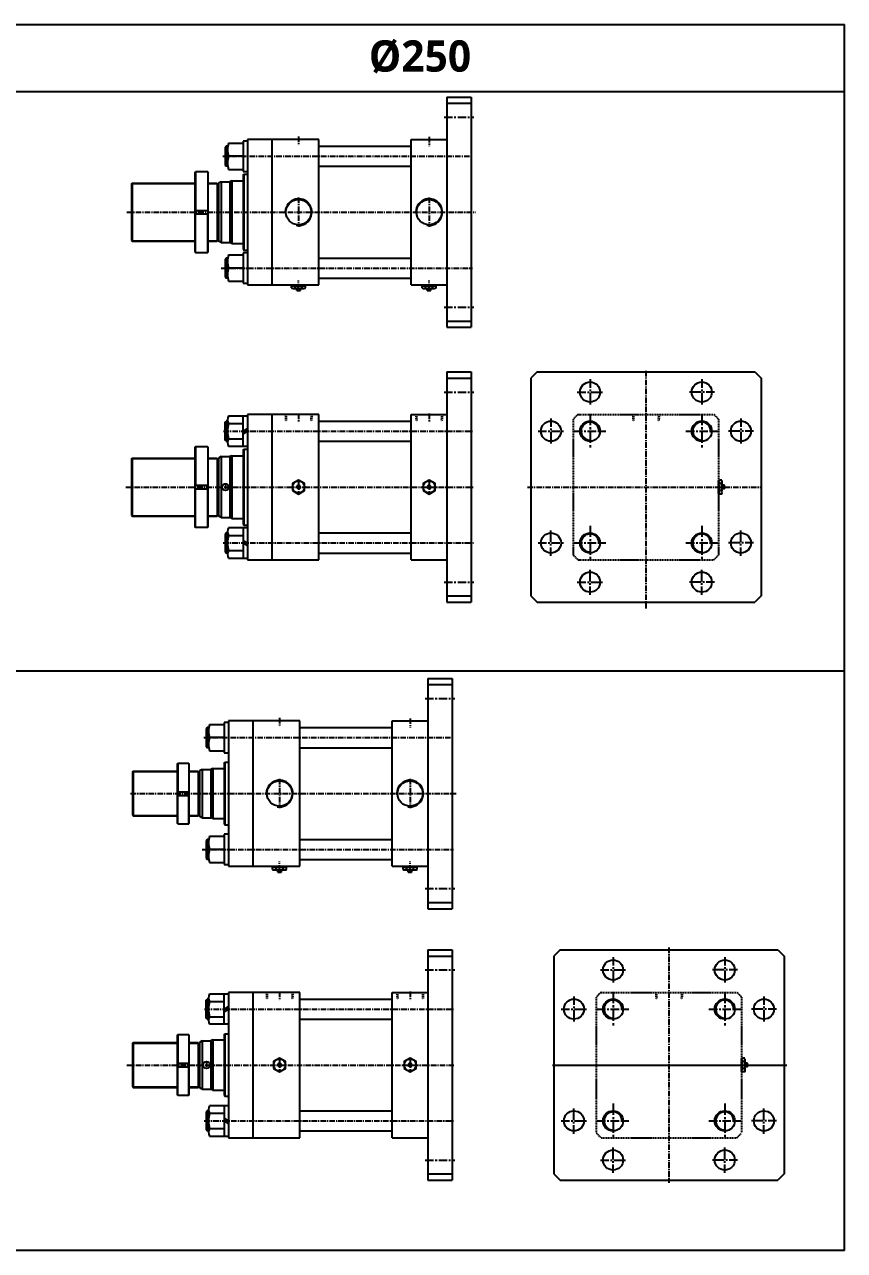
# Model space of a CAD drawing. Extents: x -819 to 9014, y 0 to 4350.
# Drawn here: x 7179 to 9014, y 0 to 2741 of the extents above; entities that cross this region are included whole.
import ezdxf

# ---------------------------------------------------------------- set-up
doc = ezdxf.new("R2010")
doc.units = 0
doc.header["$LTSCALE"] = 10
doc.header["$MEASUREMENT"] = 0
for name, pattern in [('CENTER', [2, 1.25, -0.25, 0.25, -0.25]), ('CENTERX2', [4, 2.5, -0.5, 0.5, -0.5]), ('HIDDEN', [0.375, 0.25, -0.125])]:
    doc.linetypes.add(name, pattern=pattern)
doc.layers.get('0').update_dxf_attribs({"linetype": 'CONTINUOUS'})
doc.layers.get('DEFPOINTS').update_dxf_attribs({"linetype": 'CONTINUOUS'})
for name, color, linetype in [('CEN', 1, 'CENTERX2'), ('DIM', 2, 'CONTINUOUS'), ('ML', 7, 'CONTINUOUS')]:
    doc.layers.add(name, color=color, linetype=linetype)
doc.styles.add('문자', font='romans.shx')

msp = doc.modelspace()

# ---------------------------------------------------------------- linework, layer by layer
for p, q in [((0, 2741.3), (9013.8, 2741.3)), ((9013.8, 0), (9013.8, 2741.3)), ((0, 2591.3), (9013.8, 2591.3)), ((9013.8, 1295.6), (0, 1295.6)), ((9013.8, 0), (0, 0))]:
    msp.add_line(p, q)
at = {"color": 7, "linetype": 'Continuous'}
for p, q in [((7776.7, 2152.2), (7776.7, 2157.2)), ((7776.7, 2157.2), (7783, 2157.2)), ((7777.7, 2157.2), (7777.7, 2159.2)), ((7777.7, 2159.2), (7806.9, 2159.2)), ((7779.9, 2151.2), (7804.7, 2151.2)), ((7783, 2157.2), (7807.9, 2157.2)), ((7784.5, 2152.2), (7784.5, 2157.2)), ((7788.3, 2151.4), (7788.3, 2151.5)), ((7788.3, 2146.7), (7788.3, 2151.2)), ((7788.3, 2146.7), (7788.8, 2146.2)), ((7796.3, 2146.7), (7788.3, 2146.7)), ((7788.8, 2146.2), (7795.8, 2146.2)), ((7796.3, 2146.7), (7795.8, 2146.2)), ((7796.3, 2146.7), (7796.3, 2151.2)), ((7800.1, 2152.2), (7800.1, 2157.2)), ((7806.9, 2157.2), (7806.9, 2159.2)), ((7807.9, 2152.2), (7807.9, 2157.2)), ((8068.7, 2152.2), (8068.7, 2157.2)), ((8068.7, 2157.2), (8075, 2157.2)), ((8069.7, 2157.2), (8069.7, 2159.2)), ((8069.7, 2159.2), (8098.9, 2159.2)), ((8071.9, 2151.2), (8096.7, 2151.2)), ((8075, 2157.2), (8099.9, 2157.2)), ((8076.5, 2152.2), (8076.5, 2157.2)), ((8080.3, 2151.4), (8080.3, 2151.5)), ((8080.3, 2146.7), (8080.3, 2151.2)), ((8080.3, 2146.7), (8080.8, 2146.2)), ((8088.3, 2146.7), (8080.3, 2146.7)), ((8080.8, 2146.2), (8087.8, 2146.2)), ((8088.3, 2146.7), (8087.8, 2146.2)), ((8088.3, 2146.7), (8088.3, 2151.2)), ((8092.1, 2152.2), (8092.1, 2157.2)), ((8098.9, 2157.2), (8098.9, 2159.2)), ((8099.9, 2152.2), (8099.9, 2157.2)), ((7734.3, 852.2), (7734.3, 857.2)), ((7734.3, 857.2), (7740.6, 857.2)), ((7735.3, 857.2), (7735.3, 859.2)), ((7735.3, 859.2), (7764.4, 859.2)), ((7737.4, 851.2), (7762.3, 851.2)), ((7740.6, 857.2), (7765.4, 857.2)), ((7742, 852.2), (7742, 857.2)), ((7745.8, 851.5), (7745.8, 851.5)), ((7745.8, 846.7), (7745.8, 851.2)), ((7753.8, 846.7), (7753.8, 851.2)), ((7757.6, 852.2), (7757.6, 857.2)), ((7764.4, 857.2), (7764.4, 859.2)), ((7765.4, 852.2), (7765.4, 857.2)), ((8026.3, 852.2), (8026.3, 857.2)), ((8026.3, 857.2), (8032.6, 857.2)), ((8027.3, 857.2), (8027.3, 859.2)), ((8027.3, 859.2), (8056.4, 859.2)), ((8029.4, 851.2), (8054.3, 851.2)), ((8032.6, 857.2), (8057.4, 857.2)), ((8034, 852.2), (8034, 857.2)), ((8037.8, 851.5), (8037.8, 851.5)), ((8037.8, 846.7), (8037.8, 851.2)), ((8045.8, 846.7), (8045.8, 851.2)), ((8049.6, 852.2), (8049.6, 857.2)), ((8056.4, 857.2), (8056.4, 859.2)), ((8057.4, 852.2), (8057.4, 857.2)), ((7745.8, 846.7), (7746.3, 846.2)), ((7753.8, 846.7), (7745.8, 846.7)), ((7746.3, 846.2), (7753.3, 846.2)), ((7753.8, 846.7), (7753.3, 846.2)), ((8037.8, 846.7), (8038.3, 846.2)), ((8045.8, 846.7), (8037.8, 846.7)), ((8038.3, 846.2), (8045.3, 846.2)), ((8045.8, 846.7), (8045.3, 846.2))]:
    msp.add_line(p, q, dxfattribs=at)
for points in [[(7778.8, 1699.2), (7792.3, 1691.4), (7805.8, 1699.2), (7805.8, 1714.8), (7792.3, 1722.6), (7778.8, 1714.8)], [(7790.8, 1709.5), (7789.4, 1707), (7790.8, 1704.5), (7793.7, 1704.5), (7795.2, 1707), (7793.7, 1709.5)], [(8070.8, 1699.2), (8084.3, 1691.4), (8097.8, 1699.2), (8097.8, 1714.8), (8084.3, 1722.6), (8070.8, 1714.8)], [(8082.8, 1709.5), (8081.4, 1707), (8082.8, 1704.5), (8085.7, 1704.5), (8087.2, 1707), (8085.7, 1709.5)], [(7736.3, 406.9), (7749.8, 399.1), (7763.3, 406.9), (7763.3, 422.5), (7749.8, 430.3), (7736.3, 422.5)], [(7748.4, 417.2), (7747, 414.7), (7748.4, 412.2), (7751.3, 412.2), (7752.7, 414.7), (7751.3, 417.2)], [(8028.3, 406.9), (8041.8, 399.1), (8055.3, 406.9), (8055.3, 422.5), (8041.8, 430.3), (8028.3, 422.5)], [(8040.4, 417.2), (8039, 414.7), (8040.4, 412.2), (8043.3, 412.2), (8044.7, 414.7), (8043.3, 417.2)]]:
    msp.add_lwpolyline(points, close=True, dxfattribs=at)
for centre, radius in [((7792.3, 1707), 13.5), ((7792.3, 1707), 3.5), ((8084.3, 1707), 13.5), ((8084.3, 1707), 3.5), ((7749.8, 414.7), 13.5), ((7749.8, 414.7), 3.5), ((8041.8, 414.7), 13.5), ((8041.8, 414.7), 3.5)]:
    msp.add_circle(centre, radius, dxfattribs=at)
for centre, radius, start, end in [((7779.9, 2156.8), 5.62, 235.6158, 270), ((7780.6, 2159.4), 8.22, 241.7006, 298.2994), ((7792.3, 2182.5), 31.3, 255.6172, 270.0141), ((7792.3, 2182.5), 31.3, 269.9859, 284.3828), ((7804, 2159.4), 8.22, 241.7006, 298.2994), ((8071.9, 2156.8), 5.62, 235.6158, 270), ((8072.6, 2159.4), 8.22, 241.7006, 298.2994), ((8084.3, 2182.5), 31.3, 255.6172, 270.0141), ((8084.3, 2182.5), 31.3, 269.9859, 284.3828), ((8096, 2159.4), 8.22, 241.7006, 298.2994), ((7737.4, 856.8), 5.62, 235.6158, 270), ((7738.2, 859.4), 8.22, 241.7006, 298.2994), ((7749.8, 882.5), 31.3, 255.6172, 270.0141), ((7749.9, 882.5), 31.3, 269.9859, 284.3828), ((7761.5, 859.4), 8.22, 241.7006, 298.2994), ((8029.4, 856.8), 5.62, 235.6158, 270), ((8030.2, 859.4), 8.22, 241.7006, 298.2994), ((8041.8, 882.5), 31.3, 255.6172, 270.0141), ((8041.9, 882.5), 31.3, 269.9859, 284.3828), ((8053.5, 859.4), 8.22, 241.7006, 298.2994)]:
    msp.add_arc(centre, radius, start, end, dxfattribs=at)
at = {"layer": 'CEN', "color": 1, "linetype": 'CENTER', "ltscale": 1.5}
for p, q in [((8118.3, 2534.2), (8184.3, 2534.2)), ((8118.3, 2109.2), (8184.3, 2109.2)), ((8444.5, 1948), (8444.5, 1891)), ((8694.5, 1948), (8694.5, 1891)), ((8118.3, 1919.5), (8184.3, 1919.5)), ((8416, 1919.5), (8473, 1919.5)), ((8723, 1919.5), (8666, 1919.5)), ((8357, 1860.5), (8357, 1803.5)), ((8782, 1860.5), (8782, 1803.5)), ((8328.5, 1832), (8385.5, 1832)), ((8409.1, 1832), (8479.9, 1832)), ((8659.1, 1832), (8729.9, 1832)), ((8810.5, 1832), (8753.5, 1832)), ((8357, 1553.5), (8357, 1610.5)), ((8782, 1553.5), (8782, 1610.5)), ((8328.5, 1582), (8385.5, 1582)), ((8409.1, 1582), (8479.9, 1582)), ((8659.1, 1582), (8729.9, 1582)), ((8810.5, 1582), (8753.5, 1582)), ((8444.5, 1466), (8444.5, 1523)), ((8694.5, 1466), (8694.5, 1523)), ((8118.3, 1494.5), (8184.3, 1494.5)), ((8416, 1494.5), (8473, 1494.5)), ((8723, 1494.5), (8666, 1494.5)), ((8075.8, 1234.2), (8141.8, 1234.2)), ((8075.8, 809.2), (8141.8, 809.2)), ((8496, 655.7), (8496, 598.7)), ((8746, 655.7), (8746, 598.7)), ((8075.8, 627.2), (8141.8, 627.2)), ((8467.5, 627.2), (8524.5, 627.2)), ((8774.5, 627.2), (8717.5, 627.2)), ((8408.5, 568.2), (8408.5, 511.2)), ((8833.5, 568.2), (8833.5, 511.2)), ((8380, 539.7), (8437, 539.7)), ((8460.6, 539.7), (8531.5, 539.7)), ((8710.6, 539.7), (8781.5, 539.7)), ((8862, 539.7), (8805, 539.7)), ((8408.5, 261.2), (8408.5, 318.2)), ((8833.5, 261.2), (8833.5, 318.2)), ((8380, 289.7), (8437, 289.7)), ((8460.6, 289.7), (8531.5, 289.7)), ((8710.6, 289.7), (8781.5, 289.7)), ((8862, 289.7), (8805, 289.7)), ((8496, 173.7), (8496, 230.7)), ((8746, 173.7), (8746, 230.7)), ((8075.8, 202.2), (8141.8, 202.2)), ((8467.5, 202.2), (8524.5, 202.2)), ((8774.5, 202.2), (8717.5, 202.2))]:
    msp.add_line(p, q, dxfattribs=at)
at = {"layer": 'CEN', "color": 1, "linetype": 'CENTER', "ltscale": 2}
for p, q in [((8444.5, 1870.7), (8444.5, 1793.4)), ((8694.5, 1870.7), (8694.5, 1793.4)), ((8444.5, 1620.7), (8444.5, 1543.4)), ((8694.5, 1620.7), (8694.5, 1543.4)), ((8496, 578.3), (8496, 501.1)), ((8746, 578.3), (8746, 501.1)), ((8496, 328.3), (8496, 251.1)), ((8746, 328.3), (8746, 251.1))]:
    msp.add_line(p, q, dxfattribs=at)
at = {"layer": 'DEFPOINTS', "color": 0, "linetype": 'ByBlock'}
for p in [(8178.3, 1964.5), (8135.8, 672.2)]:
    msp.add_point(p, dxfattribs=at)
at = {"layer": 'DIM'}
for p, q in [((7628.3, 2466.9), (7633.6, 2466.9)), ((7628.3, 2426.4), (7633.6, 2426.4)), ((7628.3, 2216.9), (7633.6, 2216.9)), ((7628.3, 2176.4), (7633.6, 2176.4)), ((7628.3, 1852.3), (7633.3, 1852.3)), ((7668.3, 1832), (7678.3, 1837.8)), ((7628.3, 1811.8), (7633.3, 1811.8)), ((7668.3, 1826.3), (7678.3, 1832)), ((7628.3, 1602.3), (7633.3, 1602.3)), ((7668.3, 1587.8), (7678.3, 1582)), ((7668.3, 1582), (7678.3, 1576.3)), ((7628.3, 1561.8), (7633.3, 1561.8)), ((7585.8, 1166.9), (7591.2, 1166.9)), ((7585.8, 1126.4), (7591.2, 1126.4)), ((7585.8, 916.9), (7591.2, 916.9)), ((7585.8, 876.4), (7591.2, 876.4)), ((7585.8, 559.9), (7590.8, 559.9)), ((7625.8, 539.7), (7635.8, 545.5)), ((7625.8, 533.9), (7635.8, 539.7)), ((7585.8, 519.4), (7590.8, 519.4)), ((7585.8, 309.9), (7590.8, 309.9)), ((7625.8, 295.5), (7635.8, 289.7)), ((7625.8, 289.7), (7635.8, 283.9)), ((7585.8, 269.4), (7590.8, 269.4))]:
    msp.add_line(p, q, dxfattribs=at)
for centre in [(8444.5, 1832), (8694.5, 1832), (8444.5, 1582), (8694.5, 1582), (8496, 539.7), (8746, 539.7), (8496, 289.7), (8746, 289.7)]:
    msp.add_arc(centre, 20.2, 356.0356, 273.9644, dxfattribs=at)
at = {"layer": 'ML'}
for p, q in [((8124.3, 2579.2), (8124.3, 2064.2)), ((8124.3, 2579.2), (8178.3, 2579.2)), ((8178.3, 2579.2), (8178.3, 2064.2)), ((8124.3, 2565.2), (8178.3, 2565.2)), ((7630.5, 2469.2), (7628.3, 2466.9)), ((7630.5, 2469.2), (7630.5, 2424.2)), ((7634, 2469.2), (7630.5, 2469.2)), ((7635.8, 2476.1), (7668.3, 2476.1)), ((7668.3, 2480.7), (7668.3, 2412.7)), ((7678.3, 2480.7), (7668.3, 2480.7)), ((7837.3, 2484.2), (7678.3, 2484.2)), ((7678.3, 2484.2), (7678.3, 2159.2)), ((7732.3, 2484.2), (7732.3, 2159.2)), ((7837.3, 2159.2), (7837.3, 2484.2)), ((8044.3, 2159.2), (8044.3, 2484.2)), ((8044.3, 2484.2), (8124.3, 2484.2)), ((7628.3, 2466.9), (7628.3, 2426.4)), ((7633.3, 2461.4), (7633.3, 2432)), ((7668.3, 2446.7), (7635.8, 2446.7)), ((7628.3, 2426.4), (7630.5, 2424.2)), ((7634, 2424.2), (7630.5, 2424.2)), ((7635.8, 2417.2), (7668.3, 2417.2)), ((7668.3, 2412.7), (7678.3, 2412.7)), ((7418.3, 2385.2), (7419.8, 2386.7)), ((7418.3, 2385.2), (7418.3, 2258.2)), ((7419.8, 2386.7), (7419.8, 2256.7)), ((7419.8, 2386.7), (7560.4, 2386.7)), ((7560.4, 2410.7), (7561.4, 2411.7)), ((7560.4, 2410.7), (7560.4, 2232.7)), ((7561.4, 2411.7), (7561.4, 2325.7)), ((7589.4, 2411.7), (7561.4, 2411.7)), ((7589.4, 2411.7), (7589.4, 2325.7)), ((7589.4, 2411.7), (7590.4, 2410.7)), ((7590.4, 2232.7), (7590.4, 2410.7)), ((7590.4, 2386.7), (7610.3, 2386.7)), ((7610.3, 2386.7), (7610.3, 2256.7)), ((7610.3, 2385.2), (7613.3, 2385.2)), ((7619.3, 2389.7), (7613.3, 2386.2)), ((7613.3, 2386.2), (7613.3, 2257.2)), ((7619.3, 2389.7), (7619.3, 2253.7)), ((7619.3, 2389.7), (7638.3, 2389.7)), ((7643.3, 2391.7), (7638.3, 2389.7)), ((7638.3, 2389.7), (7638.3, 2253.7)), ((7643.3, 2391.7), (7643.3, 2251.7)), ((7643.3, 2391.7), (7668.3, 2391.7)), ((7668.3, 2405.2), (7669.8, 2406.7)), ((7668.3, 2405.2), (7668.3, 2238.2)), ((7669.8, 2406.7), (7669.8, 2236.7)), ((7669.8, 2406.7), (7678.3, 2406.7)), ((7560.4, 2325.7), (7590.4, 2325.7)), ((7560.4, 2317.7), (7590.4, 2317.7)), ((7561.4, 2231.7), (7561.4, 2317.7)), ((7589.4, 2231.7), (7589.4, 2317.7)), ((7418.3, 2258.2), (7419.8, 2256.7)), ((7419.8, 2256.7), (7560.4, 2256.7)), ((7590.4, 2256.7), (7610.3, 2256.7)), ((7610.3, 2258.2), (7613.3, 2258.2)), ((7619.3, 2253.7), (7613.3, 2257.2)), ((7619.3, 2253.7), (7638.3, 2253.7)), ((7643.3, 2251.7), (7638.3, 2253.7)), ((7643.3, 2251.7), (7668.3, 2251.7)), ((7560.4, 2232.7), (7561.4, 2231.7)), ((7561.4, 2231.7), (7589.4, 2231.7)), ((7589.4, 2231.7), (7590.4, 2232.7)), ((7635.8, 2226.1), (7668.3, 2226.1)), ((7668.3, 2238.2), (7669.8, 2236.7)), ((7668.3, 2230.7), (7668.3, 2162.7)), ((7678.3, 2230.7), (7668.3, 2230.7)), ((7669.8, 2236.7), (7678.3, 2236.7)), ((7630.5, 2219.2), (7628.3, 2216.9)), ((7628.3, 2216.9), (7628.3, 2176.4)), ((7630.5, 2219.2), (7630.5, 2174.2)), ((7634, 2219.2), (7630.5, 2219.2)), ((7633.3, 2211.4), (7633.3, 2182)), ((7668.3, 2196.7), (7635.8, 2196.7)), ((7628.3, 2176.4), (7630.5, 2174.2)), ((7634, 2174.2), (7630.5, 2174.2)), ((7635.8, 2167.2), (7668.3, 2167.2)), ((7668.3, 2162.7), (7678.3, 2162.7)), ((7678.3, 2159.2), (7837.3, 2159.2)), ((8044.3, 2159.2), (8124.3, 2159.2)), ((8124.3, 2078.2), (8178.3, 2078.2)), ((8124.3, 2064.2), (8178.3, 2064.2)), ((8124.3, 1964.5), (8124.3, 1449.5)), ((8124.3, 1964.5), (8178.3, 1964.5)), ((8124.3, 1950.5), (8178.3, 1950.5)), ((8178.3, 1964.5), (8178.3, 1449.5)), ((8326, 1964.5), (8312, 1950.5)), ((8312, 1950.5), (8312, 1463.5)), ((8326, 1964.5), (8813, 1964.5)), ((8813, 1964.5), (8827, 1950.5)), ((8827, 1950.5), (8827, 1463.5)), ((7635.8, 1866), (7678.3, 1866)), ((7668.3, 1798), (7668.3, 1866)), ((7837.3, 1869.5), (7678.3, 1869.5)), ((7678.3, 1869.5), (7678.3, 1544.5)), ((7732.3, 1869.5), (7732.3, 1544.5)), ((7837.3, 1869.5), (7732.3, 1869.5)), ((7837.3, 1544.5), (7837.3, 1869.5)), ((8044.3, 1544.5), (8044.3, 1869.5)), ((8044.3, 1869.5), (8124.3, 1869.5)), ((7628.3, 1852.3), (7630.5, 1854.5)), ((7628.3, 1811.8), (7628.3, 1852.3)), ((7630.5, 1809.5), (7630.5, 1854.5)), ((7633.3, 1854.5), (7630.5, 1854.5)), ((7633.3, 1806.5), (7633.3, 1857.5)), ((7635.8, 1849), (7668.3, 1849)), ((7630.5, 1809.5), (7628.3, 1811.8)), ((7633.3, 1809.5), (7630.5, 1809.5)), ((7635.8, 1815), (7668.3, 1815)), ((7560.4, 1796), (7561.4, 1797)), ((7560.4, 1796), (7560.4, 1618)), ((7589.4, 1797), (7561.4, 1797)), ((7561.4, 1797), (7561.4, 1711)), ((7589.4, 1797), (7590.4, 1796)), ((7589.4, 1797), (7589.4, 1711)), ((7590.4, 1618), (7590.4, 1796)), ((7678.3, 1798), (7635.8, 1798)), ((7668.3, 1790.5), (7669.8, 1792)), ((7668.3, 1790.5), (7668.3, 1623.5)), ((7669.8, 1792), (7669.8, 1622)), ((7669.8, 1792), (7678.3, 1792)), ((7418.3, 1770.5), (7419.8, 1772)), ((7418.3, 1770.5), (7418.3, 1643.5)), ((7419.8, 1772), (7560.4, 1772)), ((7419.8, 1772), (7419.8, 1642)), ((7590.4, 1772), (7610.3, 1772)), ((7610.3, 1772), (7610.3, 1642)), ((7610.3, 1770.5), (7613.3, 1770.5)), ((7619.3, 1775), (7613.3, 1771.6)), ((7613.3, 1771.6), (7613.3, 1642.5)), ((7619.3, 1775), (7638.3, 1775)), ((7619.3, 1775), (7619.3, 1639)), ((7643.3, 1777), (7638.3, 1775)), ((7638.3, 1775), (7638.3, 1639)), ((7643.3, 1777), (7643.3, 1637)), ((7643.3, 1777), (7668.3, 1777)), ((7560.4, 1711), (7590.4, 1711)), ((7560.4, 1703), (7590.4, 1703)), ((7561.4, 1617), (7561.4, 1703)), ((7589.4, 1617), (7589.4, 1703)), ((7418.3, 1643.5), (7419.8, 1642)), ((7419.8, 1642), (7560.4, 1642)), ((7560.4, 1618), (7561.4, 1617)), ((7589.4, 1617), (7590.4, 1618)), ((7590.4, 1642), (7610.3, 1642)), ((7610.3, 1643.5), (7613.3, 1643.5)), ((7619.3, 1639), (7613.3, 1642.5)), ((7619.3, 1639), (7638.3, 1639)), ((7643.3, 1637), (7638.3, 1639)), ((7643.3, 1637), (7668.3, 1637)), ((7668.3, 1623.5), (7669.8, 1622)), ((7669.8, 1622), (7678.3, 1622)), ((7561.4, 1617), (7589.4, 1617)), ((7630.5, 1604.5), (7628.3, 1602.3)), ((7628.3, 1602.3), (7628.3, 1561.8)), ((7630.5, 1604.5), (7630.5, 1559.5)), ((7633.3, 1604.5), (7630.5, 1604.5)), ((7633.3, 1607.5), (7633.3, 1556.5)), ((7678.3, 1616), (7635.8, 1616)), ((7635.8, 1599), (7668.3, 1599)), ((7668.3, 1616), (7668.3, 1548)), ((7635.8, 1565), (7668.3, 1565)), ((7628.3, 1561.8), (7630.5, 1559.5)), ((7633.3, 1559.5), (7630.5, 1559.5)), ((7635.8, 1548), (7678.3, 1548)), ((7678.3, 1544.5), (7837.3, 1544.5)), ((8044.3, 1544.5), (8124.3, 1544.5)), ((8124.3, 1463.5), (8178.3, 1463.5)), ((8312, 1463.5), (8326, 1449.5)), ((8827, 1463.5), (8813, 1449.5)), ((8124.3, 1449.5), (8178.3, 1449.5)), ((8326, 1449.5), (8813, 1449.5)), ((8081.8, 1279.2), (8081.8, 764.2)), ((8081.8, 1279.2), (8135.8, 1279.2)), ((8081.8, 1265.2), (8135.8, 1265.2)), ((8135.8, 1279.2), (8135.8, 764.2)), ((7625.8, 1180.7), (7625.8, 1112.7)), ((7635.8, 1180.7), (7625.8, 1180.7)), ((7794.8, 1184.2), (7635.8, 1184.2)), ((7635.8, 1184.2), (7635.8, 859.2)), ((7689.8, 1184.2), (7689.8, 859.2)), ((7794.8, 859.2), (7794.8, 1184.2)), ((8001.8, 859.2), (8001.8, 1184.2)), ((8001.8, 1184.2), (8081.8, 1184.2)), ((7588.1, 1169.2), (7585.8, 1166.9)), ((7585.8, 1166.9), (7585.8, 1126.4)), ((7588.1, 1169.2), (7588.1, 1124.2)), ((7591.5, 1169.2), (7588.1, 1169.2)), ((7590.8, 1161.4), (7590.8, 1132)), ((7593.3, 1176.1), (7625.8, 1176.1)), ((7585.8, 1126.4), (7588.1, 1124.2)), ((7591.5, 1124.2), (7588.1, 1124.2)), ((7625.8, 1146.7), (7593.3, 1146.7)), ((7593.3, 1117.3), (7625.8, 1117.3)), ((7625.8, 1112.7), (7635.8, 1112.7)), ((7420.8, 1070.2), (7422.3, 1071.7)), ((7420.8, 1070.2), (7420.8, 973.2)), ((7422.3, 1071.7), (7520.9, 1071.7)), ((7422.3, 1071.7), (7422.3, 971.7)), ((7520.9, 1088.2), (7521.9, 1089.2)), ((7520.9, 1088.2), (7520.9, 955.2)), ((7521.9, 1089.2), (7521.9, 1025.7)), ((7546.9, 1089.2), (7521.9, 1089.2)), ((7546.9, 1089.2), (7546.9, 1025.7)), ((7546.9, 1089.2), (7547.9, 1088.2)), ((7547.9, 955.2), (7547.9, 1088.2)), ((7547.9, 1071.7), (7567.8, 1071.7)), ((7567.8, 1071.7), (7567.8, 971.7)), ((7567.8, 1070.2), (7570.8, 1070.2)), ((7576.8, 1075.7), (7570.8, 1072.2)), ((7570.8, 1072.2), (7570.8, 971.2)), ((7576.8, 1075.7), (7576.8, 967.7)), ((7576.8, 1075.7), (7595.8, 1075.7)), ((7600.8, 1077.7), (7595.8, 1075.7)), ((7595.8, 1075.7), (7595.8, 967.7)), ((7600.8, 1077.7), (7600.8, 965.7)), ((7600.8, 1077.7), (7625.8, 1077.7)), ((7625.8, 1090.2), (7627.3, 1091.7)), ((7625.8, 1090.2), (7625.8, 953.2)), ((7627.3, 1091.7), (7627.3, 951.7)), ((7627.3, 1091.7), (7635.8, 1091.7)), ((7520.9, 1025.7), (7547.9, 1025.7)), ((7520.9, 1017.7), (7547.9, 1017.7)), ((7521.9, 954.2), (7521.9, 1017.7)), ((7546.9, 954.2), (7546.9, 1017.7)), ((7420.8, 973.2), (7422.3, 971.7)), ((7422.3, 971.7), (7520.9, 971.7)), ((7547.9, 971.7), (7567.8, 971.7)), ((7567.8, 973.2), (7570.8, 973.2)), ((7576.8, 967.7), (7570.8, 971.2)), ((7576.8, 967.7), (7595.8, 967.7)), ((7600.8, 965.7), (7595.8, 967.7)), ((7600.8, 965.7), (7625.8, 965.7)), ((7521.9, 954.2), (7520.9, 955.2)), ((7521.9, 954.2), (7546.9, 954.2)), ((7546.9, 954.2), (7547.9, 955.2)), ((7625.8, 953.2), (7627.3, 951.7)), ((7627.3, 951.7), (7635.8, 951.7)), ((7588.1, 919.2), (7585.8, 916.9)), ((7585.8, 916.9), (7585.8, 876.4)), ((7588.1, 919.2), (7588.1, 874.2)), ((7591.5, 919.2), (7588.1, 919.2)), ((7590.8, 911.4), (7590.8, 882)), ((7593.3, 926.1), (7625.8, 926.1)), ((7625.8, 930.7), (7625.8, 862.7)), ((7635.8, 930.7), (7625.8, 930.7)), ((7625.8, 896.7), (7593.3, 896.7)), ((7585.8, 876.4), (7588.1, 874.2)), ((7591.5, 874.2), (7588.1, 874.2)), ((7593.3, 867.3), (7625.8, 867.3)), ((7625.8, 862.7), (7635.8, 862.7)), ((7635.8, 859.2), (7794.8, 859.2)), ((8001.8, 859.2), (8081.8, 859.2)), ((8081.8, 778.2), (8135.8, 778.2)), ((8081.8, 764.2), (8135.8, 764.2)), ((8081.8, 672.2), (8081.8, 157.2)), ((8081.8, 672.2), (8135.8, 672.2)), ((8081.8, 658.2), (8135.8, 658.2)), ((8135.8, 672.2), (8135.8, 157.2)), ((8377.5, 672.2), (8363.5, 658.2)), ((8363.5, 658.2), (8363.5, 171.2)), ((8377.5, 672.2), (8864.5, 672.2)), ((8864.5, 672.2), (8878.5, 658.2)), ((8878.5, 658.2), (8878.5, 171.2)), ((7794.8, 577.2), (7635.8, 577.2)), ((7635.8, 577.2), (7635.8, 252.2)), ((7689.8, 577.2), (7689.8, 252.2)), ((7794.8, 577.2), (7689.8, 577.2)), ((7794.8, 252.2), (7794.8, 577.2)), ((8001.8, 252.2), (8001.8, 577.2)), ((8001.8, 577.2), (8081.8, 577.2)), ((7585.8, 559.9), (7588.1, 562.2)), ((7585.8, 519.4), (7585.8, 559.9)), ((7588.1, 517.2), (7588.1, 562.2)), ((7590.8, 562.2), (7588.1, 562.2)), ((7590.8, 514.2), (7590.8, 565.2)), ((7593.3, 573.7), (7635.8, 573.7)), ((7593.3, 556.7), (7625.8, 556.7)), ((7625.8, 505.7), (7625.8, 573.7)), ((7593.3, 522.7), (7625.8, 522.7)), ((7588.1, 517.2), (7585.8, 519.4)), ((7590.8, 517.2), (7588.1, 517.2)), ((7635.8, 505.7), (7593.3, 505.7)), ((7520.9, 481.2), (7521.9, 482.2)), ((7520.9, 481.2), (7520.9, 348.2)), ((7521.9, 482.2), (7521.9, 418.7)), ((7546.9, 482.2), (7521.9, 482.2)), ((7546.9, 482.2), (7546.9, 418.7)), ((7546.9, 482.2), (7547.9, 481.2)), ((7547.9, 348.2), (7547.9, 481.2)), ((7576.8, 468.7), (7570.8, 465.2)), ((7576.8, 468.7), (7595.8, 468.7)), ((7576.8, 468.7), (7576.8, 360.7)), ((7600.8, 470.7), (7595.8, 468.7)), ((7595.8, 468.7), (7595.8, 360.7)), ((7600.8, 470.7), (7625.8, 470.7)), ((7600.8, 470.7), (7600.8, 358.7)), ((7625.8, 483.2), (7627.3, 484.7)), ((7625.8, 483.2), (7625.8, 346.2)), ((7627.3, 484.7), (7627.3, 344.7)), ((7627.3, 484.7), (7635.8, 484.7)), ((7420.8, 463.2), (7422.3, 464.7)), ((7420.8, 463.2), (7420.8, 366.2)), ((7422.3, 464.7), (7520.9, 464.7)), ((7422.3, 464.7), (7422.3, 364.7)), ((7547.9, 464.7), (7567.8, 464.7)), ((7567.8, 464.7), (7567.8, 364.7)), ((7567.8, 463.2), (7570.8, 463.2)), ((7570.8, 465.2), (7570.8, 364.1)), ((7520.9, 418.7), (7547.9, 418.7)), ((7520.9, 410.7), (7547.9, 410.7)), ((7521.9, 347.2), (7521.9, 410.7)), ((7546.9, 347.2), (7546.9, 410.7)), ((7420.8, 366.2), (7422.3, 364.7)), ((7422.3, 364.7), (7520.9, 364.7)), ((7547.9, 364.7), (7567.8, 364.7)), ((7567.8, 366.2), (7570.8, 366.2)), ((7576.8, 360.7), (7570.8, 364.1)), ((7576.8, 360.7), (7595.8, 360.7)), ((7600.8, 358.7), (7595.8, 360.7)), ((7600.8, 358.7), (7625.8, 358.7)), ((7521.9, 347.2), (7520.9, 348.2)), ((7521.9, 347.2), (7546.9, 347.2)), ((7546.9, 347.2), (7547.9, 348.2)), ((7625.8, 346.2), (7627.3, 344.7)), ((7627.3, 344.7), (7635.8, 344.7)), ((7588.1, 312.2), (7585.8, 309.9)), ((7585.8, 309.9), (7585.8, 269.4)), ((7588.1, 312.2), (7588.1, 267.2)), ((7590.8, 312.2), (7588.1, 312.2)), ((7590.8, 315.2), (7590.8, 264.2)), ((7635.8, 323.7), (7593.3, 323.7)), ((7593.3, 306.7), (7625.8, 306.7)), ((7625.8, 323.7), (7625.8, 255.7)), ((7585.8, 269.4), (7588.1, 267.2)), ((7590.8, 267.2), (7588.1, 267.2)), ((7593.3, 272.7), (7625.8, 272.7)), ((7593.3, 255.7), (7635.8, 255.7)), ((7635.8, 252.2), (7794.8, 252.2)), ((8001.8, 252.2), (8081.8, 252.2)), ((8081.8, 171.2), (8135.8, 171.2)), ((8363.5, 171.2), (8377.5, 157.2)), ((8878.5, 171.2), (8864.5, 157.2)), ((8081.8, 157.2), (8135.8, 157.2)), ((8377.5, 157.2), (8864.5, 157.2))]:
    msp.add_line(p, q, dxfattribs=at)
at = {"layer": 'ML', "color": 1, "linetype": 'CENTER'}
for p, q in [((7792.3, 2491.1), (7792.3, 2470.6)), ((8084.3, 2489.9), (8084.3, 2469.5)), ((7622.5, 2446.7), (8179.3, 2446.7)), ((7792.3, 2354.5), (7792.3, 2288.9)), ((8084.3, 2354.5), (8084.3, 2288.9)), ((7408, 2321.7), (8188.8, 2321.7)), ((7619.3, 2196.7), (8181.8, 2196.7)), ((7792.3, 2149.2), (7792.3, 2169.6)), ((8084.3, 2149.2), (8084.3, 2169.6)), ((8569.5, 1967.1), (8569.5, 1435.6)), ((7792.3, 1871.5), (7792.3, 1851.1)), ((8084.3, 1871.5), (8084.3, 1851.1)), ((7624.2, 1832), (8184, 1832)), ((7405.5, 1707), (8183.8, 1707)), ((7628.8, 1715.3), (7628.8, 1698.8)), ((7792.3, 1718), (7792.3, 1696)), ((8084.3, 1718), (8084.3, 1696)), ((8304.5, 1707), (8829.9, 1707)), ((7623.7, 1582), (8184.8, 1582)), ((7749.8, 1191.1), (7749.8, 1170.6)), ((8041.8, 1189.9), (8041.8, 1169.5)), ((7580.1, 1146.7), (8136.8, 1146.7)), ((7749.8, 1054.5), (7749.8, 988.9)), ((8041.8, 1054.5), (8041.8, 988.9)), ((7416.5, 1021.7), (8145, 1021.7)), ((7576.9, 896.7), (8139.3, 896.7)), ((7749.8, 849.2), (7749.8, 869.6)), ((8041.8, 849.2), (8041.8, 869.6)), ((8621, 677.2), (8621, 151.5)), ((7749.8, 579.1), (7749.8, 558.7)), ((8041.8, 579.1), (8041.8, 558.7)), ((7581.8, 539.7), (8141.5, 539.7)), ((7408.1, 414.7), (8139.6, 414.7)), ((7586.3, 422.9), (7586.3, 406.4)), ((7749.8, 425.7), (7749.8, 403.7)), ((8041.8, 425.7), (8041.8, 403.7)), ((7581.2, 289.7), (8139.3, 289.7))]:
    msp.add_line(p, q, dxfattribs=at)
at = {"layer": 'ML', "color": 7, "linetype": 'Continuous'}
for p, q in [((7837.3, 2469.2), (8044.3, 2469.2)), ((7837.3, 2424.2), (8044.3, 2424.2)), ((7837.3, 2219.2), (8044.3, 2219.2)), ((7837.3, 2174.2), (8044.3, 2174.2)), ((7837.3, 1854.5), (8044.3, 1854.5)), ((7837.3, 1809.5), (8044.3, 1809.5)), ((7837.3, 1604.5), (8044.3, 1604.5)), ((7837.3, 1559.5), (8044.3, 1559.5)), ((7794.8, 1169.2), (8001.8, 1169.2)), ((7794.8, 1124.2), (8001.8, 1124.2)), ((7794.8, 919.2), (8001.8, 919.2)), ((7794.8, 874.2), (8001.8, 874.2)), ((7794.8, 562.2), (8001.8, 562.2)), ((7794.8, 517.2), (8001.8, 517.2)), ((7794.8, 312.2), (8001.8, 312.2)), ((7794.8, 267.2), (8001.8, 267.2))]:
    msp.add_line(p, q, dxfattribs=at)
at = {"layer": 'ML', "color": 2}
for p, q in [((7418.8, 2385.7), (7560.4, 2385.7)), ((7590.4, 2385.7), (7610.3, 2385.7)), ((7418.8, 2257.7), (7560.4, 2257.7)), ((7590.4, 2257.7), (7610.3, 2257.7)), ((7788.8, 2151.4), (7788.8, 2151.4)), ((7788.8, 2146.2), (7788.8, 2151.2)), ((7795.8, 2146.2), (7795.8, 2151.2)), ((8080.8, 2151.4), (8080.8, 2151.4)), ((8080.8, 2146.2), (8080.8, 2151.2)), ((8087.8, 2146.2), (8087.8, 2151.2)), ((7418.8, 1771), (7560.4, 1771)), ((7590.4, 1771), (7610.3, 1771)), ((7418.8, 1643), (7560.4, 1643)), ((7590.4, 1643), (7610.3, 1643)), ((7421.3, 1070.7), (7520.9, 1070.7)), ((7547.9, 1070.7), (7567.8, 1070.7)), ((7421.3, 972.7), (7520.9, 972.7)), ((7547.9, 972.7), (7567.8, 972.7)), ((7746.3, 851.4), (7746.3, 851.4)), ((7746.3, 846.2), (7746.3, 851.2)), ((7753.3, 846.2), (7753.3, 851.2)), ((8038.3, 851.4), (8038.3, 851.4)), ((8038.3, 846.2), (8038.3, 851.2)), ((8045.3, 846.2), (8045.3, 851.2)), ((7421.3, 463.7), (7520.9, 463.7)), ((7547.9, 463.7), (7567.8, 463.7)), ((7421.3, 365.7), (7520.9, 365.7)), ((7547.9, 365.7), (7567.8, 365.7))]:
    msp.add_line(p, q, dxfattribs=at)
at = {"layer": 'ML', "color": 6, "linetype": 'HIDDEN'}
for p, q in [((7762.5, 1869.5), (7763.4, 1854.5)), ((7764, 1869.5), (7764.9, 1854.5)), ((7820.6, 1869.5), (7819.6, 1854.5)), ((7822.1, 1869.5), (7821.1, 1854.5)), ((8054.5, 1869.5), (8055.4, 1854.5)), ((8056, 1869.5), (8056.9, 1854.5)), ((8112.6, 1869.5), (8111.6, 1854.5)), ((8114.1, 1869.5), (8113.1, 1854.5)), ((8417.5, 1869.5), (8721.5, 1869.5)), ((8539.7, 1869.5), (8540.7, 1854.5)), ((8541.2, 1869.5), (8542.1, 1854.5)), ((8597.8, 1869.5), (8596.9, 1854.5)), ((8599.3, 1869.5), (8598.4, 1854.5)), ((8407, 1859), (8407, 1555)), ((8732, 1859), (8732, 1555)), ((8732, 1692.4), (8732, 1721.6)), ((8734, 1721.6), (8732, 1721.6)), ((8739, 1722.6), (8734, 1722.6)), ((8734, 1697.8), (8734, 1722.6)), ((8739, 1714.8), (8734, 1714.8)), ((8739.7, 1703), (8739.7, 1703)), ((8739.8, 1703.5), (8739.8, 1703.5)), ((8740, 1694.6), (8740, 1719.4)), ((8744.5, 1711), (8740, 1711)), ((8745, 1710.5), (8740, 1710.5)), ((8745, 1703.5), (8740, 1703.5)), ((8744.5, 1703), (8740, 1703)), ((8744.5, 1711), (8745, 1710.5)), ((8744.5, 1711), (8744.5, 1703)), ((8744.5, 1703), (8745, 1703.5)), ((8745, 1703.5), (8745, 1710.5)), ((8734, 1692.4), (8732, 1692.4)), ((8739, 1699.2), (8734, 1699.2)), ((8734, 1691.4), (8734, 1697.8)), ((8739, 1691.4), (8734, 1691.4)), ((8417.5, 1544.5), (8721.5, 1544.5)), ((7720, 577.2), (7721, 562.2)), ((7721.5, 577.2), (7722.5, 562.2)), ((7778.2, 577.2), (7777.2, 562.2)), ((7779.7, 577.2), (7778.7, 562.2)), ((8012, 577.2), (8013, 562.2)), ((8013.5, 577.2), (8014.5, 562.2)), ((8070.2, 577.2), (8069.2, 562.2)), ((8071.7, 577.2), (8070.7, 562.2)), ((8469.1, 577.2), (8773, 577.2)), ((8591.2, 577.2), (8592.2, 562.2)), ((8592.7, 577.2), (8593.7, 562.2)), ((8649.4, 577.2), (8648.4, 562.2)), ((8650.9, 577.2), (8649.9, 562.2)), ((8458.5, 566.7), (8458.5, 262.7)), ((8783.5, 566.7), (8783.5, 262.7)), ((8783.5, 400.1), (8783.5, 429.3)), ((8785.5, 429.3), (8783.5, 429.3)), ((8790.6, 430.3), (8785.5, 430.3)), ((8785.5, 405.4), (8785.5, 430.3)), ((8790.6, 422.5), (8785.5, 422.5)), ((8791.5, 402.3), (8791.5, 427.1)), ((8796, 418.7), (8791.5, 418.7)), ((8796.5, 418.2), (8791.5, 418.2)), ((8796, 418.7), (8796.5, 418.2)), ((8796, 418.7), (8796, 410.7)), ((8796.5, 411.2), (8796.5, 418.2)), ((8785.5, 400.1), (8783.5, 400.1)), ((8790.6, 406.9), (8785.5, 406.9)), ((8785.5, 399.1), (8785.5, 405.4)), ((8790.6, 399.1), (8785.5, 399.1)), ((8791.3, 411.2), (8791.3, 411.2)), ((8791.3, 410.7), (8791.3, 410.7)), ((8796.5, 411.2), (8791.5, 411.2)), ((8796, 410.7), (8791.5, 410.7)), ((8796, 410.7), (8796.5, 411.2)), ((8469.1, 252.2), (8773, 252.2))]:
    msp.add_line(p, q, dxfattribs=at)
at = {"layer": 'ML', "color": 1, "linetype": 'CENTER', "ltscale": 100}
msp.add_line((8360.8, 414.7), (8884.6, 414.7), dxfattribs=at)
at = {"layer": 'ML'}
for centre, radius in [((7792.3, 2321.7), 28.3), ((8084.3, 2321.7), 28.3), ((8444.5, 1919.5), 22.5), ((8694.5, 1919.5), 22.5), ((8357, 1832), 22.5), ((8444.5, 1832), 22.5), ((8694.5, 1832), 22.5), ((8782, 1832), 22.5), ((7628.8, 1707), 7.5), ((8357, 1582), 22.5), ((8444.5, 1582), 22.5), ((8694.5, 1582), 22.5), ((8782, 1582), 22.5), ((8444.5, 1494.5), 22.5), ((8694.5, 1494.5), 22.5), ((7749.8, 1021.7), 28.3), ((8041.8, 1021.7), 28.3), ((8496, 627.2), 22.5), ((8746, 627.2), 22.5), ((8408.5, 539.7), 22.5), ((8496, 539.7), 22.5), ((8746, 539.7), 22.5), ((8833.5, 539.7), 22.5), ((7586.3, 414.7), 7.5), ((8408.5, 289.7), 22.5), ((8496, 289.7), 22.5), ((8746, 289.7), 22.5), ((8833.5, 289.7), 22.5), ((8496, 202.2), 22.5), ((8746, 202.2), 22.5)]:
    msp.add_circle(centre, radius, dxfattribs=at)
for centre, radius, start, end in [((7677.9, 2461.4), 44.6, 160.7252, 199.2748), ((7677.9, 2432), 44.6, 160.7252, 199.2748), ((7677.9, 2211.4), 44.6, 160.7252, 199.2748), ((7677.9, 2182), 44.6, 160.7252, 199.2748), ((7649, 1857.5), 15.7, 147.2209, 212.7791), ((7692.3, 1832), 59, 163.2682, 196.7318), ((7649, 1806.5), 15.7, 147.2209, 212.7791), ((7649, 1607.5), 15.7, 147.2209, 212.7791), ((7692.3, 1582), 59, 163.2682, 196.7318), ((7649, 1556.5), 15.7, 147.2209, 212.7791), ((7635.4, 1161.4), 44.6, 160.7252, 199.2748), ((7635.4, 1132), 44.6, 160.7252, 199.2748), ((7635.4, 911.4), 44.6, 160.7252, 199.2748), ((7635.4, 882), 44.6, 160.7252, 199.2748), ((7606.5, 565.2), 15.7, 147.2209, 212.7791), ((7649.9, 539.7), 59, 163.2682, 196.7318), ((7606.5, 514.2), 15.7, 147.2209, 212.7791), ((7606.5, 315.2), 15.7, 147.2209, 212.7791), ((7649.9, 289.7), 59, 163.2682, 196.7318), ((7606.5, 264.2), 15.7, 147.2209, 212.7791)]:
    msp.add_arc(centre, radius, start, end, dxfattribs=at)
at = {"layer": 'ML', "color": 2}
for centre, radius, start, end in [((7792.3, 2321.7), 29.8, 260.1793, 185.8112), ((8084.3, 2321.7), 29.8, 260.1793, 185.8112), ((7792.3, 1707), 4, 270, 180), ((8084.3, 1707), 4, 270, 180), ((7749.8, 1021.7), 29.8, 260.1793, 185.8112), ((8041.8, 1021.7), 29.8, 260.1793, 185.8112), ((7749.8, 414.7), 4, 270, 180), ((8041.8, 414.7), 4, 270, 180)]:
    msp.add_arc(centre, radius, start, end, dxfattribs=at)
at = {"layer": 'ML', "color": 6, "linetype": 'HIDDEN'}
for centre, radius, start, end in [((8569.5, 1707), 222.5, 133.0853, 136.9147), ((8569.5, 1707), 222.5, 43.0853, 46.9147), ((8731.8, 1718.7), 8.22, 331.7006, 28.2994), ((8708.7, 1707), 31.3, 359.9859, 14.3828), ((8708.7, 1707), 31.3, 345.6172, 0.0141), ((8731.8, 1695.3), 8.22, 331.7006, 28.2994), ((8734.4, 1694.6), 5.62, 325.6158, 0), ((8569.5, 1707), 222.5, 223.0853, 226.9147), ((8569.5, 1707), 222.5, 313.0853, 316.9147), ((8621, 414.7), 222.5, 133.0853, 136.9147), ((8621, 414.7), 222.5, 43.0853, 46.9147), ((8783.3, 426.4), 8.22, 331.7006, 28.2994), ((8760.2, 414.7), 31.3, 359.9859, 14.3828), ((8760.2, 414.7), 31.3, 345.6172, 0.0141), ((8783.3, 403), 8.22, 331.7006, 28.2994), ((8785.9, 402.3), 5.62, 325.6158, 0), ((8621, 414.7), 222.5, 223.0853, 226.9147), ((8621, 414.7), 222.5, 313.0853, 316.9147)]:
    msp.add_arc(centre, radius, start, end, dxfattribs=at)

# ---------------------------------------------------------------- texts
at = {"insert": (7949.5, 2705.9), "char_height": 70, "attachment_point": 1, "style": '문자'}
msp.add_mtext_dynamic_manual_height_columns('{\\fMalgun Gothic|b1|i0|c129|p50;%%C250}', width=124.533, gutter_width=16, heights=[-75.6], dxfattribs=at)

doc.saveas('drawing.dxf')
